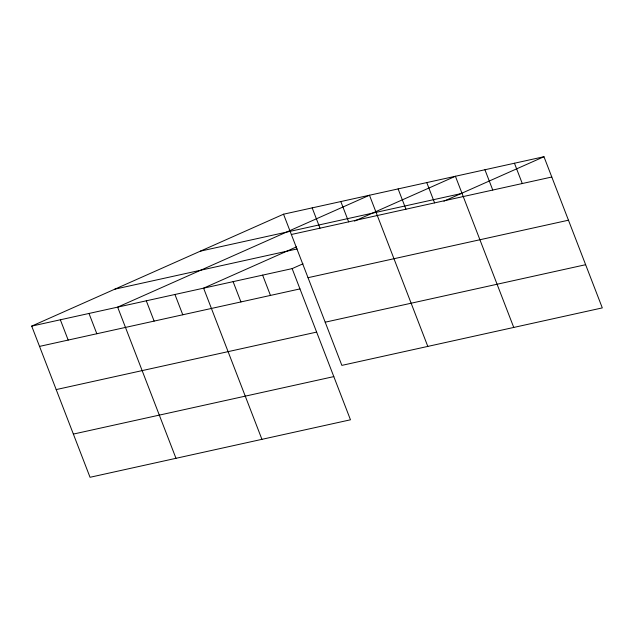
<?xml version="1.0" encoding="UTF-8"?>
<svg xmlns="http://www.w3.org/2000/svg" width="634" height="634" viewBox="0 0 634 634"><rect width="100%" height="100%" fill="white"/><g stroke="black" fill="none" stroke-linecap="round" stroke-linejoin="round"><path stroke-width="0.95" d="M31.7 326.106L292.139 268.618L350.475 419.795L90.036 477.283L31.7 326.106L283.525 214.205L543.964 156.717L602.3 307.894L341.861 365.382L283.525 214.205M296.506 246.88L203.593 288.161L261.929 439.338M354.477 221.115L455.418 176.268L513.754 327.445M292.139 268.618L302.981 263.799M443.919 201.176L543.964 156.717M200.423 251.135L460.863 193.647M291.355 234.501L551.794 177.013M114.802 289.175L297.164 248.924M308.021 277.692L568.46 220.204M39.53 346.394L299.969 288.906M325.194 322.191L585.634 264.703M56.196 389.585L316.635 332.097M73.37 434.084L333.809 376.604M514.451 163.239L522.281 183.527M484.931 169.753L492.761 190.042M426.769 182.592L434.599 202.88M398.12 188.916L405.95 209.204M427.807 346.41L369.471 195.232L117.647 307.133L175.983 458.311M340.823 201.557L348.652 221.852M312.174 207.881L320.004 228.177M262.627 275.132L270.456 295.42M233.106 281.647L240.936 301.942M174.944 294.485L182.774 314.781M146.296 300.809L154.125 321.097M88.998 313.458L96.828 333.746M60.349 319.782L68.179 340.07"/></g></svg>
